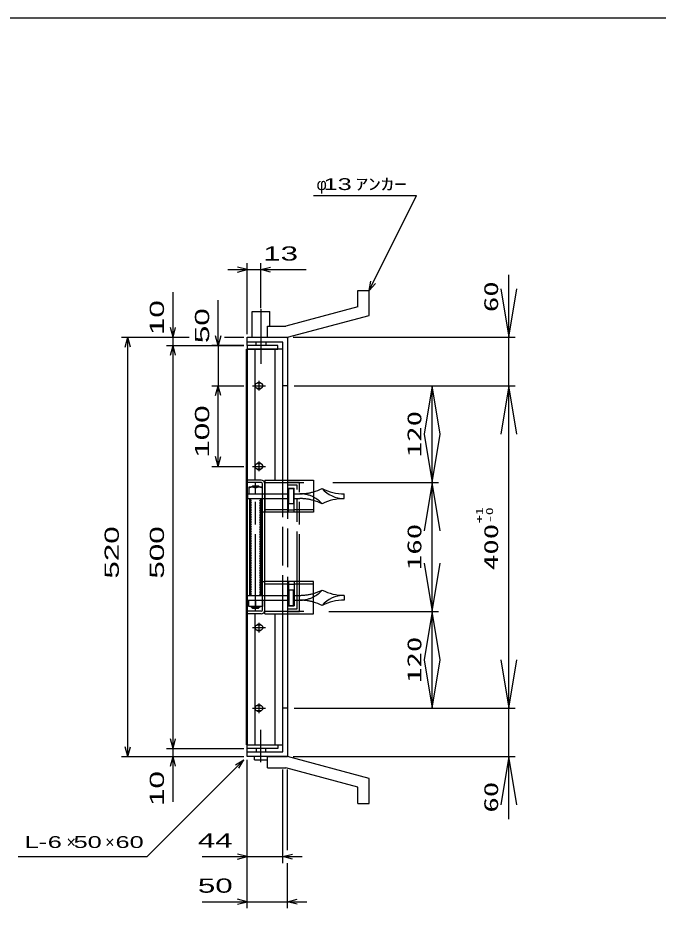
# Model space of a CAD drawing. Units: millimetres, scale not verified. Extents: x -1456 to 1389, y -1026 to 839.
# Drawn here: x -328 to 466, y -265 to 839 of the extents above; entities that cross this region are included whole.
import ezdxf
from ezdxf.enums import TextEntityAlignment as Align

# ---------------------------------------------------------------- set-up
doc = ezdxf.new("R2010")
doc.units = ezdxf.units.MM
doc.header["$LTSCALE"] = 8
for name, pattern in [('CHAIN', [18.5, 12, -1.5, 3.5, -1.5]), ('CHAIN_DOUBLE_DASH', [23.5, 12, -1.5, 3.5, -1.5, 3.5, -1.5]), ('DASHED', [7.5, 6, -1.5]), ('LONG_DASHED_DOTTED', [15.25, 12, -1.5, 0.25, -1.5])]:
    doc.linetypes.add(name, pattern=pattern)
for name, color, linetype, lineweight in [('0_2', 150, 'Continuous', 25), ('16', 3, 'Continuous', 25), ('17', 2, 'Continuous', 25), ('19', 6, 'Continuous', 25), ('22', 4, 'Continuous', 25)]:
    doc.layers.add(name, color=color, linetype=linetype, lineweight=lineweight)
doc.styles.add('ベクトル', font='')
doc.styles.add('ＭＳ ゴシック', font='')
doc.styles.get('ベクトル').set_extended_font_data('ベクトル')
doc.styles.get('ＭＳ ゴシック').set_extended_font_data('MS Gothic')

# ---------------------------------------------------------------- blocks, each defined once
blk = doc.blocks.new('open_arrow')
at = {"color": 0, "linetype": 'Continuous', "lineweight": -2}
blk.add_lwpolyline([(7.5, 1.25), (0, 0), (7.5, -1.25)], dxfattribs=at)

msp = doc.modelspace()

# ---------------------------------------------------------------- hatches: boundary and pattern name
at = {"layer": '17', "lineweight": 13}
h = msp.add_hatch(dxfattribs=at)
h.set_pattern_fill('USER', style=0, pattern_type=2)
h.set_pattern_definition([(135, (-127.564, 468.87), (-1.06066, -1.06066), [])])
h.paths.add_polyline_path([(-40.2, 122.525), (-40.2, 242.525), (-38.2, 242.525), (-38.2, 122.525)])
h = msp.add_hatch(dxfattribs=at)
h.set_pattern_fill('USER', style=0, pattern_type=2)
h.set_pattern_definition([(135, (-120.564, 468.87), (-1.06066, -1.06066), [])])
h.paths.add_polyline_path([(-28.2, 122.525), (-28.2, 242.525), (-26.2, 242.525), (-26.2, 122.525)])

# ---------------------------------------------------------------- linework, layer by layer
at = {"layer": '0_2'}
msp.add_line((-1379.2, 838.8), (1388.8, 838.8), dxfattribs=at)
at = {"layer": '16'}
for p, q in [((-5.5, 432.525), (-43.5, 432.525)), ((-43.5, 432.525), (-43.5, 428.025)), ((-5.5, 428.025), (-5.5, 432.525)), ((-44.2, -62.975), (-44.2, 428.025)), ((-44.2, 428.025), (-43.5, 428.025)), ((-43.5, 428.025), (-5.5, 428.025)), ((-43.5, 428.025), (-43.5, -62.975)), ((0.5, 428.025), (-43.5, 428.025)), ((-34, 428.025), (-34, 265.525)), ((-9, 265.525), (-9, 428.025)), ((0.5, 265.525), (0.5, 428.025)), ((-29, 388.525), (-29, 376.525)), ((-37, 382.525), (-21, 382.525)), ((-27, 385.525), (-31, 385.525)), ((-31, 379.525), (-27, 379.525)), ((-29, 288.525), (-29, 276.525)), ((-37, 282.525), (-21, 282.525)), ((-27, 285.525), (-31, 285.525)), ((-31, 279.525), (-27, 279.525)), ((-34, 99.525), (-34, -62.975)), ((-9, -62.975), (-9, 99.525)), ((0.5, -62.975), (0.5, 99.525)), ((-29, 88.525), (-29, 76.525)), ((-37, 82.525), (-21, 82.525)), ((-27, 85.525), (-31, 85.525)), ((-31, 79.525), (-27, 79.525)), ((-37, -17.475), (-21, -17.475)), ((-27, -14.475), (-31, -14.475)), ((-31, -20.475), (-27, -20.475)), ((-29, -11.475), (-29, -23.475)), ((-43.5, -62.975), (-44.2, -62.975)), ((-43.5, -62.975), (-5.5, -62.975)), ((-43.5, -67.475), (-43.5, -62.975)), ((-43.5, -62.975), (0.5, -62.975)), ((-5.5, -62.975), (-5.5, -67.475)), ((-5.5, -67.475), (-43.5, -67.475))]:
    msp.add_line(p, q, dxfattribs=at)
for centre, radius, start, end in [((-29, 382.525), 4, 46.6, 133.4), ((-31, 382.525), 3, 90, 270), ((-29, 382.525), 4, 226.6, 313.4), ((-27, 382.525), 3, 270, 90), ((-31, 282.525), 3, 90, 270), ((-29, 282.525), 4, 46.6, 133.4), ((-29, 282.525), 4, 226.6, 313.4), ((-27, 282.525), 3, 270, 90), ((-31, 82.525), 3, 90, 270), ((-29, 82.525), 4, 46.6, 133.4), ((-29, 82.525), 4, 226.6, 313.4), ((-27, 82.525), 3, 270, 90), ((-31, -17.475), 3, 90, 270), ((-29, -17.475), 4, 46.6, 133.4), ((-29, -17.475), 4, 226.6, 313.4), ((-27, -17.475), 3, 270, 90)]:
    msp.add_arc(centre, radius, start, end, dxfattribs=at)
at = {"layer": '17', "color": 3}
for p, q in [((-26.3, 265.525), (-43.5, 265.525)), ((-43.5, 262.325), (-43.5, 265.525)), ((-21.5, 265.525), (-21.5, 225.525)), ((-21.5, 265.525), (38.5, 265.525)), ((38.5, 265.525), (38.5, 225.525)), ((-26.3, 262.325), (-43.5, 262.325)), ((-24.7, 104.325), (-24.7, 260.725)), ((-21.5, 104.325), (-21.5, 260.725)), ((7.5, 255.525), (14.5, 255.525)), ((7.5, 225.525), (7.5, 255.525)), ((14.5, 225.525), (14.5, 255.525)), ((-21.5, 225.525), (-24.7, 225.525)), ((38.5, 225.525), (-21.5, 225.525)), ((7.5, 228.725), (14.5, 228.725)), ((-24.7, 139.525), (-21.5, 139.525)), ((-21.5, 99.525), (-21.5, 139.525)), ((38.5, 139.525), (-21.5, 139.525)), ((7.5, 139.525), (7.5, 109.525)), ((7.5, 136.325), (14.5, 136.325)), ((14.5, 139.525), (14.5, 109.525)), ((38.5, 99.525), (38.5, 139.525)), ((-26.3, 102.725), (-43.5, 102.725)), ((-43.5, 102.725), (-43.5, 99.525)), ((-26.3, 99.525), (-43.5, 99.525)), ((-21.5, 99.525), (38.5, 99.525)), ((7.5, 109.525), (14.5, 109.525))]:
    msp.add_line(p, q, dxfattribs=at)
at = {"layer": '17', "color": 171, "linetype": 'DASHED'}
for p, q in [((0.5, 99.525), (0.5, 265.525)), ((6.5, 265.525), (6.5, 99.525))]:
    msp.add_line(p, q, dxfattribs=at)
at = {"layer": '17'}
for p, q in [((-24.7, 256.525), (-41.7, 256.525)), ((-41.7, 256.525), (-41.7, 248.525)), ((-38.2, 257.025), (-36.7, 258.525)), ((-38.2, 256.525), (-38.2, 257.025)), ((-38.2, 257.025), (-28.2, 257.025)), ((-37.388, 256.525), (-37.388, 257.837)), ((-36.7, 258.525), (-29.7, 258.525)), ((-33.2, 248.525), (-33.2, 255.63)), ((-28.2, 257.025), (-29.7, 258.525)), ((-29.012, 256.525), (-29.012, 257.837)), ((-28.2, 256.525), (-28.2, 257.025)), ((-24.7, 248.525), (-24.7, 256.525)), ((8, 236.025), (8, 255.025)), ((8, 255.025), (14, 255.025)), ((14, 255.025), (14, 236.025)), ((-43.2, 248.525), (-43.2, 242.525)), ((-43.2, 248.525), (-24.7, 248.525)), ((-41.7, 248.525), (-24.7, 248.525)), ((76.8, 242.585), (76.8, 248.525)), ((-43.2, 242.525), (-24.7, 242.525)), ((-39.2, 122.525), (-39.2, 242.525)), ((-27.2, 242.525), (-27.2, 122.525)), ((14, 236.025), (8, 236.025)), ((-43.2, 116.525), (-43.2, 122.525)), ((-43.2, 122.525), (-24.7, 122.525)), ((14, 129.025), (8, 129.025)), ((8, 129.025), (8, 110.025)), ((14, 110.025), (14, 129.025)), ((76.8, 122.465), (76.8, 116.525)), ((-43.2, 116.525), (-24.7, 116.525)), ((-41.7, 108.525), (-41.7, 116.525)), ((-41.7, 116.525), (-24.7, 116.525)), ((-33.2, 116.525), (-33.2, 109.42)), ((-24.7, 116.525), (-24.7, 108.525)), ((-24.7, 108.525), (-41.7, 108.525)), ((-38.2, 108.525), (-38.2, 108.025)), ((-38.2, 108.025), (-28.2, 108.025)), ((-38.2, 108.025), (-36.7, 106.525)), ((-37.388, 108.525), (-37.388, 107.213)), ((-36.7, 106.525), (-29.7, 106.525)), ((-28.2, 108.025), (-29.7, 106.525)), ((-29.012, 108.525), (-29.012, 107.213)), ((-28.2, 108.525), (-28.2, 108.025)), ((8, 110.025), (14, 110.025))]:
    msp.add_line(p, q, dxfattribs=at)
at = {"layer": '17', "color": 33, "linetype": 'CHAIN'}
msp.add_line((-33.2, 102.371), (-33.2, 261.778), dxfattribs=at)
at = {"layer": '17', "color": 3, "linetype": 'DASHED'}
for p, q in [((-21.5, 262.325), (38.5, 262.325)), ((7.5, 228.725), (-21.5, 228.725)), ((38.5, 228.725), (14.5, 228.725)), ((7.5, 136.325), (-21.5, 136.325)), ((38.5, 136.325), (14.5, 136.325)), ((-21.5, 102.725), (38.5, 102.725))]:
    msp.add_line(p, q, dxfattribs=at)
at = {"layer": '17', "linetype": 'DASHED'}
for p, q in [((-23.615, 248.525), (8, 248.525)), ((14, 248.525), (21.8, 248.525)), ((-23.615, 242.525), (8, 242.525)), ((14, 242.525), (21.8, 242.525)), ((-23.615, 122.525), (8, 122.525)), ((14, 122.525), (21.8, 122.525)), ((-23.615, 116.525), (8, 116.525)), ((14, 116.525), (21.8, 116.525))]:
    msp.add_line(p, q, dxfattribs=at)
at = {"layer": '17', "color": 7}
for p, q in [((-40.2, 122.525), (-40.2, 242.525)), ((-26.2, 242.525), (-26.2, 122.525))]:
    msp.add_line(p, q, dxfattribs=at)
at = {"layer": '17', "color": 3}
for centre, radius, start, end in [((-26.3, 260.725), 4.8, 0, 90), ((-26.3, 260.725), 1.6, 0, 90), ((-26.3, 104.325), 4.8, 270, 0), ((-26.3, 104.325), 1.6, 270, 0)]:
    msp.add_arc(centre, radius, start, end, dxfattribs=at)
at = {"layer": '17'}
for centre, radius, start, end in [((-37.45, 246.08), 10.453, 66.00934, 113.99066), ((-28.95, 246.08), 10.453, 66.00934, 113.99066), ((21.8, 309.948), 61.423, 285.77645, 296.59714), ((76.8, 279.025), 36.5, 221.11209, 270), ((76.8, 309.948), 61.423, 243.40286, 270), ((21.8, 212.025), 36.5, 41.11209, 62.77189), ((21.8, 181.102), 61.423, 63.40286, 74.22355), ((76.8, 181.102), 61.423, 90, 116.59714), ((21.8, 153.025), 36.5, 297.22811, 318.88791), ((21.8, 183.948), 61.423, 285.77645, 296.59714), ((76.8, 183.948), 61.423, 243.40286, 270), ((76.8, 86.025), 36.5, 90, 138.88791), ((21.8, 55.102), 61.423, 63.40286, 74.22355), ((76.8, 55.102), 61.423, 90, 116.59714), ((-37.45, 118.97), 10.453, 246.00934, 293.99066), ((-28.95, 118.97), 10.453, 246.00934, 293.99066)]:
    msp.add_arc(centre, radius, start, end, dxfattribs=at)
at = {"layer": '17', "linetype": 'DASHED'}
for centre, radius, start, end in [((21.8, 309.948), 61.423, 270, 285.77645), ((21.8, 212.025), 36.5, 62.77189, 90), ((21.8, 181.102), 61.423, 74.22355, 90), ((21.8, 183.948), 61.423, 270, 285.77645), ((21.8, 153.025), 36.5, 270, 297.22811), ((21.8, 55.102), 61.423, 74.22355, 90)]:
    msp.add_arc(centre, radius, start, end, dxfattribs=at)
at = {"layer": '19'}
for p, q in [((93.5, 500.525), (107.5, 500.525)), ((93.5, 480.525), (93.5, 500.525)), ((107.5, 469.525), (107.5, 500.525)), ((93.5, 480.525), (4.5, 456.525)), ((-37.5, 442.525), (-37.5, 474.525)), ((-37.5, 474.525), (-15.5, 474.525)), ((-15.5, 456.525), (-15.5, 474.525)), ((6.5, 442.525), (107.5, 469.525)), ((-18.5, 456.525), (4.5, 456.525)), ((-18.5, 442.525), (-18.5, 456.525)), ((-43.5, 432.525), (-43.5, 442.525)), ((-43.5, 442.525), (6.5, 442.525)), ((-18.5, 442.525), (6.5, 442.525)), ((5.5, 442.525), (6.5, 441.525)), ((0.5, 436.525), (-43.5, 436.525)), ((-32.5, 432.525), (-32.5, 436.525)), ((-20.5, 436.525), (-20.5, 432.525)), ((0.5, 265.525), (0.5, 436.525)), ((6.5, 441.525), (6.5, 265.525)), ((6.5, 382.525), (0.5, 382.525)), ((0.5, -71.475), (0.5, 99.525)), ((6.5, 99.525), (6.5, -76.475)), ((6.5, -17.475), (0.5, -17.475)), ((-43.5, -77.475), (-43.5, -67.475)), ((-43.5, -71.475), (0.5, -71.475)), ((-32.5, -67.475), (-32.5, -71.475)), ((-20.5, -71.475), (-20.5, -67.475)), ((6.5, -76.475), (5.5, -77.475)), ((5.5, -77.475), (-43.5, -77.475)), ((-34.5, -81.475), (-34.5, -77.475)), ((-34.5, -81.475), (-18.5, -81.475)), ((-18.5, -77.475), (6.5, -77.475)), ((-18.5, -91.475), (-18.5, -77.475)), ((-18.5, -81.475), (-18.5, -77.475)), ((107.5, -104.475), (6.5, -77.475)), ((-18.5, -91.475), (4.5, -91.475)), ((93.5, -115.475), (4.5, -91.475)), ((107.5, -135.475), (107.5, -104.475)), ((93.5, -135.475), (93.5, -115.475)), ((93.5, -135.475), (107.5, -135.475))]:
    msp.add_line(p, q, dxfattribs=at)
at = {"layer": '19', "linetype": 'LONG_DASHED_DOTTED'}
for p, q in [((-26.5, 477.525), (-26.5, 409.525)), ((-26.5, -84.475), (-26.5, -44.475))]:
    msp.add_line(p, q, dxfattribs=at)
at = {"layer": '19', "linetype": 'CHAIN_DOUBLE_DASH'}
for p, q in [((21.5, 262.525), (6.5, 262.525)), ((18.3, 259.325), (6.5, 259.325)), ((18.3, 105.725), (18.3, 259.325)), ((21.5, 102.525), (21.5, 262.525)), ((6.5, 105.725), (18.3, 105.725)), ((6.5, 102.525), (21.5, 102.525))]:
    msp.add_line(p, q, dxfattribs=at)
at = {"layer": '22'}
for p, q in [((38.5, 618.525), (166.5, 618.525)), ((107.5, 500.525), (166.5, 618.525)), ((-43.5, 446.525), (-43.5, 534.525)), ((-26.5, 478.529), (-26.5, 534.525)), ((-67.5, 526.525), (-43.5, 526.525)), ((-43.5, 526.525), (-55.5, 529.725)), ((-55.5, 523.325), (-43.5, 526.525)), ((-43.5, 526.525), (-26.5, 526.525)), ((-26.5, 526.525), (-14.5, 529.725)), ((-14.5, 523.325), (-26.5, 526.525)), ((-26.5, 526.525), (29.5, 526.525)), ((280.881, 382.525), (280.881, 520.107)), ((107.5, 500.525), (109.9, 512.205)), ((107.5, 500.525), (115.5, 509.325)), ((-135.5, 442.525), (-135.5, 498.525)), ((-79.5, 432.525), (-79.5, 488.525)), ((-135.5, 442.525), (-138.7, 454.525)), ((-135.5, 442.525), (-132.3, 454.525)), ((-199.5, 442.525), (-115.5, 442.525)), ((-194.7, 430.525), (-191.5, 442.525)), ((-188.3, 430.525), (-191.5, 442.525)), ((-191.5, -77.475), (-191.5, 442.525)), ((-143.5, 442.525), (-115.5, 442.525)), ((-135.5, 432.525), (-135.5, 442.525)), ((-79.5, 432.525), (-82.7, 444.525)), ((-76.3, 444.525), (-79.5, 432.525)), ((-71.5, 442.525), (-47.5, 442.525)), ((-71.5, 442.525), (-47.5, 442.525)), ((13.5, 442.525), (288.881, 442.525)), ((-143.5, 432.525), (-47.5, 432.525)), ((-138.7, 420.525), (-135.5, 432.525)), ((-132.3, 420.525), (-135.5, 432.525)), ((-135.5, -67.475), (-135.5, 432.525)), ((-47.5, 432.525), (-87.5, 432.525)), ((-79.5, 432.525), (-79.5, 382.525)), ((-87.5, 382.525), (-47.5, 382.525)), ((-82.7, 370.525), (-79.5, 382.525)), ((-76.3, 370.525), (-79.5, 382.525)), ((-79.5, 282.525), (-79.5, 382.525)), ((14.5, 382.525), (193.75, 382.525)), ((22.5, 382.525), (288.881, 382.525)), ((22.5, 382.525), (288.881, 382.525)), ((185.75, 262.525), (185.75, 382.525)), ((280.881, -17.475), (280.881, 382.525)), ((-79.5, 282.525), (-82.7, 294.525)), ((-79.5, 282.525), (-76.3, 294.525)), ((-87.5, 282.525), (-47.5, 282.525)), ((62.526, 262.525), (193.75, 262.525)), ((62.526, 262.525), (193.75, 262.525)), ((185.75, 102.525), (185.75, 262.525)), ((57.638, 102.525), (193.75, 102.525)), ((57.638, 102.525), (193.75, 102.525)), ((185.75, -17.475), (185.75, 102.525)), ((14.5, -17.475), (193.75, -17.475)), ((22.5, -17.475), (288.881, -17.475)), ((22.5, -17.475), (288.881, -17.475)), ((280.881, -155.057), (280.881, -17.475)), ((-191.5, -77.475), (-194.7, -65.475)), ((-191.5, -77.475), (-188.3, -65.475)), ((-135.5, -67.475), (-138.7, -55.475)), ((-135.5, -67.475), (-132.3, -55.475)), ((-143.5, -67.475), (-47.5, -67.475)), ((-135.5, -77.475), (-135.5, -67.475)), ((-199.5, -77.475), (-47.5, -77.475)), ((-167.5, -201.475), (-47.5, -81.475)), ((-143.5, -77.475), (-47.5, -77.475)), ((-138.7, -89.475), (-135.5, -77.475)), ((-132.3, -89.475), (-135.5, -77.475)), ((-135.5, -133.475), (-135.5, -77.475)), ((-57.9, -87.875), (-47.5, -81.475)), ((-53.9, -91.875), (-47.5, -81.475)), ((-43.5, -209.475), (-43.5, -81.475)), ((-43.5, -265.475), (-43.5, -81.475)), ((13.5, -77.475), (288.881, -77.475)), ((0.5, -209.475), (0.5, -93.671)), ((6.5, -193.475), (6.5, -93.671)), ((-43.5, -201.475), (-55.5, -198.275)), ((0.5, -201.475), (12.5, -198.275)), ((-327.5, -201.475), (-167.5, -201.475)), ((-99.5, -201.475), (-43.5, -201.475)), ((-55.5, -204.675), (-43.5, -201.475)), ((-43.5, -201.475), (0.5, -201.475)), ((12.5, -204.675), (0.5, -201.475)), ((0.5, -201.475), (24.5, -201.475)), ((6.5, -265.475), (6.5, -209.475)), ((-99.5, -257.475), (-43.5, -257.475)), ((-43.5, -257.475), (-55.5, -254.275)), ((-55.5, -260.675), (-43.5, -257.475)), ((-43.5, -257.475), (6.5, -257.475)), ((6.5, -257.475), (18.5, -254.275)), ((18.5, -260.675), (6.5, -257.475)), ((6.5, -257.475), (30.5, -257.475))]:
    msp.add_line(p, q, dxfattribs=at)

# ---------------------------------------------------------------- block references
at = {"layer": '22', "xscale": 8, "yscale": 8}
for p, rotation in [((280.881, 442.525), 90), ((185.75, 382.525), 270), ((280.881, 382.525), 270), ((185.75, 262.525), 90), ((185.75, 262.525), 270), ((185.75, 102.525), 90), ((185.75, 102.525), 270), ((185.75, -17.475), 90), ((280.881, -17.475), 90), ((280.881, -77.475), 270)]:
    msp.add_blockref('open_arrow', p, dxfattribs=dict(at, rotation=rotation))

# ---------------------------------------------------------------- texts
at = {"layer": '22', "color": 2, "style": 'ベクトル'}
for s, height, width, p in [('ｱﾝｶｰ', 14.66, 1.6, (90.5, 632.525)), (' 13 ', 14.66, 1.6, (42.5, 632.525)), (' 13 ', 17.6, 1.65, (-34.5, 546.525)), ('L-', 14.66, 1.6, (-319.5, -183.475)), (' 6 ', 14.66, 1.6, (-299.5, -183.475)), (' 50 ', 14.66, 1.6, (-267.5, -183.475)), (' 60 ', 14.66, 1.6, (-215.5, -183.475)), (' 44 ', 17.6, 1.65, (-115.5, -181.475)), (' 50 ', 17.6, 1.65, (-115.5, -237.475))]:
    msp.add_text(s, height=height, dxfattribs=dict(at, width=width)).set_placement(p, align=Align.MIDDLE_LEFT)
for s, p in [('φ', (42.5, 632.525)), ('×', (-267.5, -183.475)), ('×', (-219.5, -183.475))]:
    msp.add_text(s, height=14.66, dxfattribs=at).set_placement(p, align=Align.MIDDLE_LEFT)
at = {"layer": '22', "style": 'ＭＳ ゴシック', "width": 1.6}
msp.add_text('60', height=17.6, rotation=90, dxfattribs=at).set_placement((272.881, 473.707), align=Align.BOTTOM_LEFT)
at = {"layer": '22', "color": 2, "style": 'ベクトル', "width": 1.65}
for s, p in [(' 10 ', (-155.5, 434.525)), (' 50 ', (-99.5, 424.525)), (' 100 ', (-99.5, 282.525)), (' 520 ', (-211.5, 132.525)), (' 500 ', (-155.5, 132.525)), (' 10 ', (-155.5, -149.475))]:
    msp.add_text(s, height=17.6, rotation=90, dxfattribs=at).set_placement(p, align=Align.MIDDLE_LEFT)
at = {"layer": '22', "style": 'ＭＳ ゴシック', "width": 1.6}
for s, p in [('120', (177.75, 322.525)), ('160', (177.75, 182.525)), ('400', (272.881, 182.525)), ('120', (177.75, 42.525))]:
    msp.add_text(s, height=17.6, rotation=90, dxfattribs=at).set_placement(p, align=Align.BOTTOM_CENTER)
at = {"layer": '22', "color": 2, "style": 'ＭＳ ゴシック', "width": 1.6}
for s, p in [('+1', (244.503, 221.977)), ('-0', (256.896, 221.977))]:
    msp.add_text(s, height=8.871, rotation=90, dxfattribs=at).set_placement(p, align=Align.MIDDLE_CENTER)
at = {"layer": '22', "style": 'ＭＳ ゴシック', "width": 1.6}
msp.add_text('60', height=17.6, rotation=90, dxfattribs=at).set_placement((272.881, -108.657), align=Align.BOTTOM_RIGHT)

doc.saveas('drawing.dxf')
